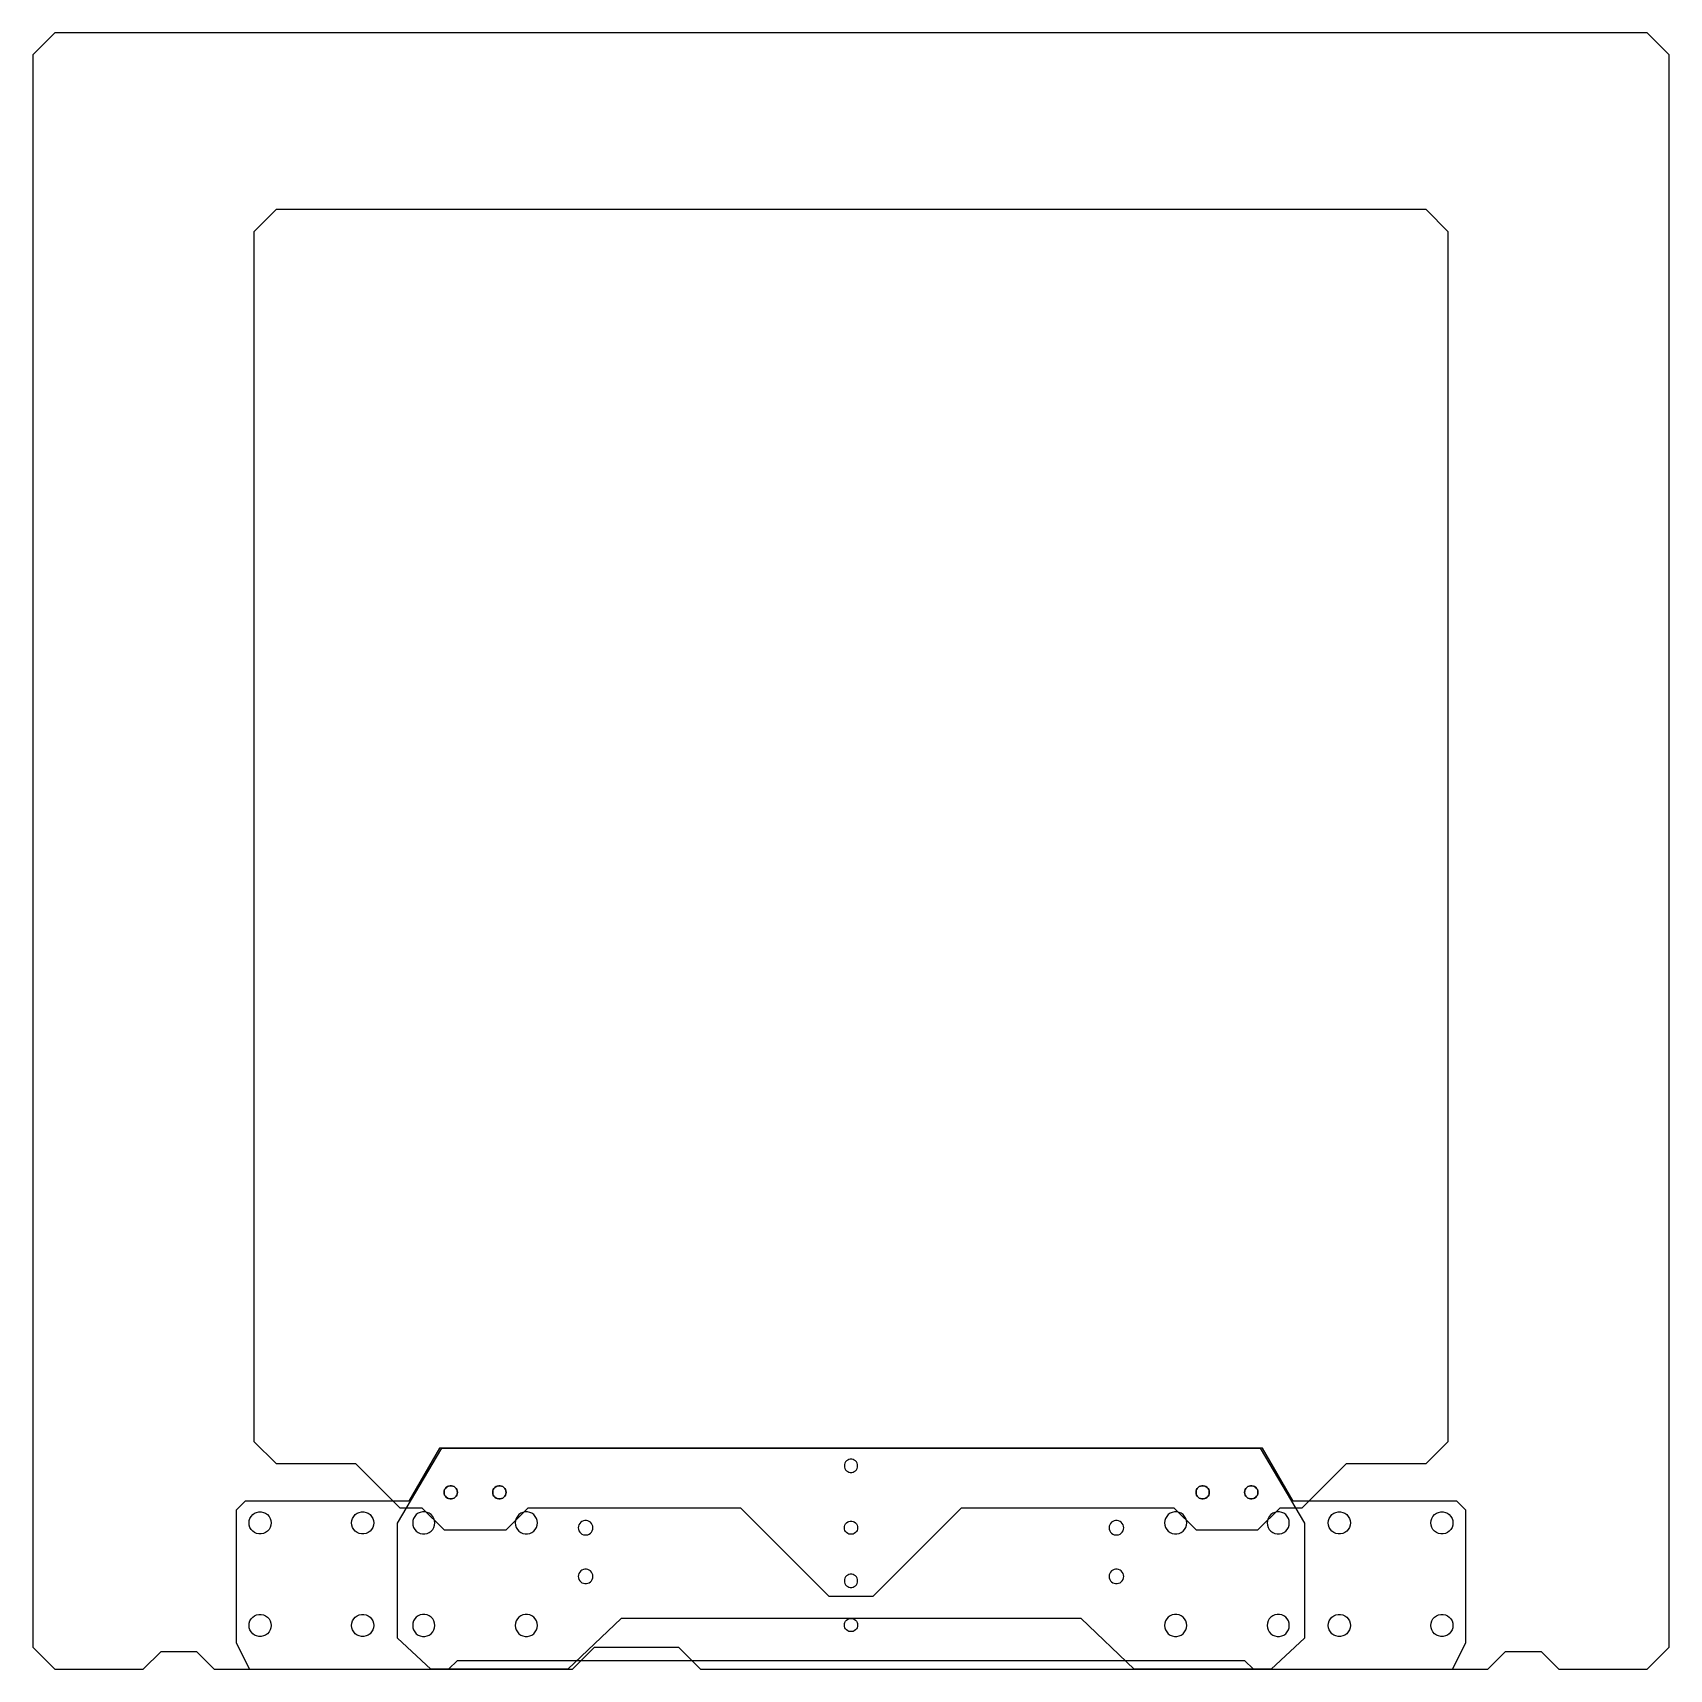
# Model space of a CAD drawing. Header units: millimetres. Extents: x -185 to 185, y 0 to 370.
import ezdxf

# ---------------------------------------------------------------- set-up
doc = ezdxf.new("R2010")
doc.units = ezdxf.units.MM
doc.header["$MEASUREMENT"] = 0
for name, color, linetype, lineweight, true_color in [('Center', 7, 'Continuous', 25, 0x000000), ('Front', 7, 'Continuous', 25, 0x000000), ('Rear', 7, 'Continuous', 25, 0x000000)]:
    doc.layers.add(name, color=color, linetype=linetype, lineweight=lineweight, true_color=true_color)

msp = doc.modelspace()

# ---------------------------------------------------------------- linework, layer by layer
at = {"layer": 'Center', "flags": 128}
for points in [[(-185, 365), (-185, 5), (-180, 0), (-160, 0), (-156, 4), (-148, 4), (-144, 0), (-63, 0), (-58, 5), (-39, 5), (-34, 0), (144, 0), (148, 4), (156, 4), (160, 0), (180, 0), (185, 5), (185, 365), (180, 370), (-180, 370), (-185, 365)], [(-78, 31.5), (-73, 36.5), (-72.768229, 36.5), (-28.5, 36.5), (-28.481771, 36.5), (-25, 36.5), (-5, 16.5), (5, 16.5), (25, 36.5), (25.018229, 36.5), (28.5, 36.5), (28.731771, 36.5), (73, 36.5), (78, 31.5), (78.322917, 31.5), (78.333333, 31.5), (80, 31.5), (81.614583, 31.5), (81.666667, 31.5), (90, 31.5), (90.322917, 31.5), (90.333333, 31.5), (92, 31.5), (97, 36.5), (97.026042, 36.5), (102, 36.5), (112, 46.5), (130, 46.5), (135, 51.5), (135, 325), (130, 330), (-130, 330), (-135, 325), (-135, 51.5), (-130, 46.5), (-112, 46.5), (-102, 36.5), (-101.973958, 36.5), (-97, 36.5), (-92, 31.5), (-89.739583, 31.5), (-89.666667, 31.5), (-78, 31.5)]]:
    msp.add_lwpolyline(points, dxfattribs=at)
at = {"layer": 'Front'}
for p, q in [((-102.5, 33), (-92.5, 50)), ((-92.5, 50), (92.5, 50)), ((92.5, 50), (102.5, 33)), ((-1.46721, 46.3119), (-1.5, 46)), ((-1.5, 46), (-1.46721, 45.6881)), ((-1.37032, 46.6101), (-1.46721, 46.3119)), ((-1.46721, 45.6881), (-1.37032, 45.3899)), ((-1.21352, 46.8817), (-1.37032, 46.6101)), ((-1.37032, 45.3899), (-1.21352, 45.1183)), ((-1.00369, 47.1147), (-1.21352, 46.8817)), ((-1.21352, 45.1183), (-1.00369, 44.8853)), ((-0.75, 47.299), (-1.00369, 47.1147)), ((-1.00369, 44.8853), (-0.749985, 44.701)), ((-0.463516, 47.4266), (-0.75, 47.299)), ((-0.749985, 44.701), (-0.463516, 44.5734)), ((-0.156784, 47.4918), (-0.463516, 47.4266)), ((-0.463516, 44.5734), (-0.156784, 44.5082)), ((0.156784, 47.4918), (-0.156784, 47.4918)), ((-0.156784, 44.5082), (0.156784, 44.5082)), ((0.463516, 47.4266), (0.156784, 47.4918)), ((0.156784, 44.5082), (0.463516, 44.5734)), ((0.75, 47.299), (0.463516, 47.4266)), ((0.463516, 44.5734), (0.75, 44.701)), ((1.00369, 47.1147), (0.75, 47.299)), ((0.75, 44.701), (1.00369, 44.8853)), ((1.21352, 46.8817), (1.00369, 47.1147)), ((1.00369, 44.8853), (1.21352, 45.1183)), ((1.37032, 46.6101), (1.21352, 46.8817)), ((1.21352, 45.1183), (1.37032, 45.3899)), ((1.46721, 46.3119), (1.37032, 46.6101)), ((1.37032, 45.3899), (1.46721, 45.6881)), ((1.5, 46), (1.46721, 46.3119)), ((1.46721, 45.6881), (1.5, 46)), ((-91.7135, 40.8817), (-91.8703, 40.6101)), ((-91.5037, 41.1147), (-91.7135, 40.8817)), ((-91.25, 41.299), (-91.5037, 41.1147)), ((-90.9635, 41.4266), (-91.25, 41.299)), ((-90.6568, 41.4918), (-90.9635, 41.4266)), ((-90.3432, 41.4918), (-90.6568, 41.4918)), ((-90.0365, 41.4266), (-90.3432, 41.4918)), ((-89.75, 41.299), (-90.0365, 41.4266)), ((-89.4963, 41.1147), (-89.75, 41.299)), ((-89.2865, 40.8817), (-89.4963, 41.1147)), ((-89.1297, 40.6101), (-89.2865, 40.8817)), ((-80.7135, 40.8817), (-80.8703, 40.6101)), ((-80.5037, 41.1147), (-80.7135, 40.8817)), ((-80.25, 41.299), (-80.5037, 41.1147)), ((-79.9635, 41.4266), (-80.25, 41.299)), ((-79.6568, 41.4918), (-79.9635, 41.4266)), ((-79.3432, 41.4918), (-79.6568, 41.4918)), ((-79.0365, 41.4266), (-79.3432, 41.4918)), ((-78.75, 41.299), (-79.0365, 41.4266)), ((-78.4963, 41.1147), (-78.75, 41.299)), ((-78.2865, 40.8817), (-78.4963, 41.1147)), ((-78.1297, 40.6101), (-78.2865, 40.8817)), ((78.2865, 40.8817), (78.1297, 40.6101)), ((78.4963, 41.1147), (78.2865, 40.8817)), ((78.75, 41.299), (78.4963, 41.1147)), ((79.0365, 41.4266), (78.75, 41.299)), ((79.3432, 41.4918), (79.0365, 41.4266)), ((79.6568, 41.4918), (79.3432, 41.4918)), ((79.9635, 41.4266), (79.6568, 41.4918)), ((80.25, 41.299), (79.9635, 41.4266)), ((80.5037, 41.1147), (80.25, 41.299)), ((80.7135, 40.8817), (80.5037, 41.1147)), ((80.8703, 40.6101), (80.7135, 40.8817)), ((89.2865, 40.8817), (89.1297, 40.6101)), ((89.4963, 41.1147), (89.2865, 40.8817)), ((89.75, 41.299), (89.4963, 41.1147)), ((90.0365, 41.4266), (89.75, 41.299)), ((90.3432, 41.4918), (90.0365, 41.4266)), ((90.6568, 41.4918), (90.3432, 41.4918)), ((90.9635, 41.4266), (90.6568, 41.4918)), ((91.25, 41.299), (90.9635, 41.4266)), ((91.5037, 41.1147), (91.25, 41.299)), ((91.7135, 40.8817), (91.5037, 41.1147)), ((91.8703, 40.6101), (91.7135, 40.8817)), ((-91.9672, 40.3119), (-92, 40)), ((-92, 40), (-91.9672, 39.6881)), ((-91.8703, 40.6101), (-91.9672, 40.3119)), ((-91.9672, 39.6881), (-91.8703, 39.3899)), ((-91.8703, 39.3899), (-91.7135, 39.1183)), ((-91.7135, 39.1183), (-91.5037, 38.8853)), ((-91.5037, 38.8853), (-91.25, 38.701)), ((-91.25, 38.701), (-90.9635, 38.5734)), ((-90.9635, 38.5734), (-90.6568, 38.5082)), ((-90.6568, 38.5082), (-90.3432, 38.5082)), ((-90.3432, 38.5082), (-90.0365, 38.5734)), ((-90.0365, 38.5734), (-89.75, 38.701)), ((-89.75, 38.701), (-89.4963, 38.8853)), ((-89.4963, 38.8853), (-89.2865, 39.1183)), ((-89.2865, 39.1183), (-89.1297, 39.3899)), ((-89.0328, 40.3119), (-89.1297, 40.6101)), ((-89.1297, 39.3899), (-89.0328, 39.6881)), ((-89, 40), (-89.0328, 40.3119)), ((-89.0328, 39.6881), (-89, 40)), ((-80.9672, 40.3119), (-81, 40)), ((-81, 40), (-80.9672, 39.6881)), ((-80.8703, 40.6101), (-80.9672, 40.3119)), ((-80.9672, 39.6881), (-80.8703, 39.3899)), ((-80.8703, 39.3899), (-80.7135, 39.1183)), ((-80.7135, 39.1183), (-80.5037, 38.8853)), ((-80.5037, 38.8853), (-80.25, 38.701)), ((-80.25, 38.701), (-79.9635, 38.5734)), ((-79.9635, 38.5734), (-79.6568, 38.5082)), ((-79.6568, 38.5082), (-79.3432, 38.5082)), ((-79.3432, 38.5082), (-79.0365, 38.5734)), ((-79.0365, 38.5734), (-78.75, 38.701)), ((-78.75, 38.701), (-78.4963, 38.8853)), ((-78.4963, 38.8853), (-78.2865, 39.1183)), ((-78.2865, 39.1183), (-78.1297, 39.3899)), ((-78.0328, 40.3119), (-78.1297, 40.6101)), ((-78.1297, 39.3899), (-78.0328, 39.6881)), ((-78, 40), (-78.0328, 40.3119)), ((-78.0328, 39.6881), (-78, 40)), ((78.0328, 40.3119), (78, 40)), ((78, 40), (78.0328, 39.6881)), ((78.1297, 40.6101), (78.0328, 40.3119)), ((78.0328, 39.6881), (78.1297, 39.3899)), ((78.1297, 39.3899), (78.2865, 39.1183)), ((78.2865, 39.1183), (78.4963, 38.8853)), ((78.4963, 38.8853), (78.75, 38.701)), ((78.75, 38.701), (79.0365, 38.5734)), ((79.0365, 38.5734), (79.3432, 38.5082)), ((79.3432, 38.5082), (79.6568, 38.5082)), ((79.6568, 38.5082), (79.9635, 38.5734)), ((79.9635, 38.5734), (80.25, 38.701)), ((80.25, 38.701), (80.5037, 38.8853)), ((80.5037, 38.8853), (80.7135, 39.1183)), ((80.7135, 39.1183), (80.8703, 39.3899)), ((80.9672, 40.3119), (80.8703, 40.6101)), ((80.8703, 39.3899), (80.9672, 39.6881)), ((81, 40), (80.9672, 40.3119)), ((80.9672, 39.6881), (81, 40)), ((89.0328, 40.3119), (89, 40)), ((89, 40), (89.0328, 39.6881)), ((89.1297, 40.6101), (89.0328, 40.3119)), ((89.0328, 39.6881), (89.1297, 39.3899)), ((89.1297, 39.3899), (89.2865, 39.1183)), ((89.2865, 39.1183), (89.4963, 38.8853)), ((89.4963, 38.8853), (89.75, 38.701)), ((89.75, 38.701), (90.0365, 38.5734)), ((90.0365, 38.5734), (90.3432, 38.5082)), ((90.3432, 38.5082), (90.6568, 38.5082)), ((90.6568, 38.5082), (90.9635, 38.5734)), ((90.9635, 38.5734), (91.25, 38.701)), ((91.25, 38.701), (91.5037, 38.8853)), ((91.5037, 38.8853), (91.7135, 39.1183)), ((91.7135, 39.1183), (91.8703, 39.3899)), ((91.9672, 40.3119), (91.8703, 40.6101)), ((91.8703, 39.3899), (91.9672, 39.6881)), ((92, 40), (91.9672, 40.3119)), ((91.9672, 39.6881), (92, 40)), ((-99.0454, 33.6198), (-99.1, 33.1)), ((-98.8839, 34.1168), (-99.0454, 33.6198)), ((-98.6225, 34.5695), (-98.8839, 34.1168)), ((-98.2728, 34.9579), (-98.6225, 34.5695)), ((-97.85, 35.2651), (-98.2728, 34.9579)), ((-97.3725, 35.4776), (-97.85, 35.2651)), ((-96.8613, 35.5863), (-97.3725, 35.4776)), ((-96.3387, 35.5863), (-96.8613, 35.5863)), ((-95.8275, 35.4776), (-96.3387, 35.5863)), ((-95.35, 35.2651), (-95.8275, 35.4776)), ((-94.9272, 34.9579), (-95.35, 35.2651)), ((-94.5775, 34.5695), (-94.9272, 34.9579)), ((-94.3161, 34.1168), (-94.5775, 34.5695)), ((-94.1546, 33.6198), (-94.3161, 34.1168)), ((-94.1, 33.1), (-94.1546, 33.6198)), ((-75.8454, 33.6198), (-75.9, 33.1)), ((-75.6839, 34.1168), (-75.8454, 33.6198)), ((-75.4225, 34.5695), (-75.6839, 34.1168)), ((-75.0728, 34.9579), (-75.4225, 34.5695)), ((-74.65, 35.2651), (-75.0728, 34.9579)), ((-74.1725, 35.4776), (-74.65, 35.2651)), ((-73.6613, 35.5863), (-74.1725, 35.4776)), ((-73.1387, 35.5863), (-73.6613, 35.5863)), ((-72.6275, 35.4776), (-73.1387, 35.5863)), ((-72.15, 35.2651), (-72.6275, 35.4776)), ((-71.7272, 34.9579), (-72.15, 35.2651)), ((-71.3775, 34.5695), (-71.7272, 34.9579)), ((-71.1161, 34.1168), (-71.3775, 34.5695)), ((-70.9546, 33.6198), (-71.1161, 34.1168)), ((-70.9, 33.1), (-70.9546, 33.6198)), ((-60.825, 33.4289), (-61.1041, 33.2262)), ((-60.5099, 33.5692), (-60.825, 33.4289)), ((-60.1725, 33.641), (-60.5099, 33.5692)), ((-59.8275, 33.641), (-60.1725, 33.641)), ((-59.4901, 33.5692), (-59.8275, 33.641)), ((-59.175, 33.4289), (-59.4901, 33.5692)), ((-58.8959, 33.2262), (-59.175, 33.4289)), ((59.175, 33.4289), (58.8959, 33.2262)), ((59.4901, 33.5692), (59.175, 33.4289)), ((59.8275, 33.641), (59.4901, 33.5692)), ((60.1725, 33.641), (59.8275, 33.641)), ((60.5099, 33.5692), (60.1725, 33.641)), ((60.825, 33.4289), (60.5099, 33.5692)), ((61.1041, 33.2262), (60.825, 33.4289)), ((70.9546, 33.6198), (70.9, 33.1)), ((71.1161, 34.1168), (70.9546, 33.6198)), ((71.3775, 34.5695), (71.1161, 34.1168)), ((71.7272, 34.9579), (71.3775, 34.5695)), ((72.15, 35.2651), (71.7272, 34.9579)), ((72.6275, 35.4776), (72.15, 35.2651)), ((73.1387, 35.5863), (72.6275, 35.4776)), ((73.6613, 35.5863), (73.1387, 35.5863)), ((74.1725, 35.4776), (73.6613, 35.5863)), ((74.65, 35.2651), (74.1725, 35.4776)), ((75.0728, 34.9579), (74.65, 35.2651)), ((75.4225, 34.5695), (75.0728, 34.9579)), ((75.6839, 34.1168), (75.4225, 34.5695)), ((75.8454, 33.6198), (75.6839, 34.1168)), ((75.9, 33.1), (75.8454, 33.6198)), ((94.1546, 33.6198), (94.1, 33.1)), ((94.3161, 34.1168), (94.1546, 33.6198)), ((94.5775, 34.5695), (94.3161, 34.1168)), ((94.9272, 34.9579), (94.5775, 34.5695)), ((95.35, 35.2651), (94.9272, 34.9579)), ((95.8275, 35.4776), (95.35, 35.2651)), ((96.3387, 35.5863), (95.8275, 35.4776)), ((96.8613, 35.5863), (96.3387, 35.5863)), ((97.3725, 35.4776), (96.8613, 35.5863)), ((97.85, 35.2651), (97.3725, 35.4776)), ((98.2728, 34.9579), (97.85, 35.2651)), ((98.6225, 34.5695), (98.2728, 34.9579)), ((98.8839, 34.1168), (98.6225, 34.5695)), ((99.0454, 33.6198), (98.8839, 34.1168)), ((99.1, 33.1), (99.0454, 33.6198)), ((-102.5, 7), (-102.5, 33)), ((-99.1, 33.1), (-99.0454, 32.5802)), ((-99.0454, 32.5802), (-98.8839, 32.0831)), ((-98.8839, 32.0831), (-98.6225, 31.6305)), ((-98.6225, 31.6305), (-98.2728, 31.2421)), ((-98.2728, 31.2421), (-97.85, 30.9349)), ((-97.85, 30.9349), (-97.3725, 30.7224)), ((-97.3725, 30.7224), (-96.8613, 30.6137)), ((-96.8613, 30.6137), (-96.3387, 30.6137)), ((-96.3387, 30.6137), (-95.8275, 30.7224)), ((-95.8275, 30.7224), (-95.35, 30.9349)), ((-95.35, 30.9349), (-94.9272, 31.2421)), ((-94.9272, 31.2421), (-94.5775, 31.6305)), ((-94.5775, 31.6305), (-94.3161, 32.0831)), ((-94.3161, 32.0831), (-94.1546, 32.5802)), ((-94.1546, 32.5802), (-94.1, 33.1)), ((-75.9, 33.1), (-75.8454, 32.5802)), ((-75.8454, 32.5802), (-75.6839, 32.0831)), ((-75.6839, 32.0831), (-75.4225, 31.6305)), ((-75.4225, 31.6305), (-75.0728, 31.2421)), ((-75.0728, 31.2421), (-74.65, 30.9349)), ((-74.65, 30.9349), (-74.1725, 30.7224)), ((-74.1725, 30.7224), (-73.6613, 30.6137)), ((-73.6613, 30.6137), (-73.1387, 30.6137)), ((-73.1387, 30.6137), (-72.6275, 30.7224)), ((-72.6275, 30.7224), (-72.15, 30.9349)), ((-72.15, 30.9349), (-71.7272, 31.2421)), ((-71.7272, 31.2421), (-71.3775, 31.6305)), ((-71.3775, 31.6305), (-71.1161, 32.0831)), ((-71.1161, 32.0831), (-70.9546, 32.5802)), ((-70.9546, 32.5802), (-70.9, 33.1)), ((-61.6139, 32.343), (-61.65, 32)), ((-61.65, 32), (-61.6139, 31.6569)), ((-61.5073, 32.6711), (-61.6139, 32.343)), ((-61.6139, 31.6569), (-61.5073, 31.3289)), ((-61.3349, 32.9698), (-61.5073, 32.6711)), ((-61.5073, 31.3289), (-61.3349, 31.0302)), ((-61.1041, 33.2262), (-61.3349, 32.9698)), ((-61.3349, 31.0302), (-61.1041, 30.7738)), ((-61.1041, 30.7738), (-60.825, 30.571)), ((-60.825, 30.571), (-60.5099, 30.4308)), ((-60.5099, 30.4308), (-60.1725, 30.359)), ((-60.1725, 30.359), (-59.8275, 30.359)), ((-59.8275, 30.359), (-59.4901, 30.4308)), ((-59.4901, 30.4308), (-59.175, 30.571)), ((-59.175, 30.571), (-58.8959, 30.7738)), ((-58.6651, 32.9698), (-58.8959, 33.2262)), ((-58.8959, 30.7738), (-58.6651, 31.0302)), ((-58.4926, 32.6711), (-58.6651, 32.9698)), ((-58.6651, 31.0302), (-58.4926, 31.3289)), ((-58.386, 32.343), (-58.4926, 32.6711)), ((-58.4926, 31.3289), (-58.386, 31.6569)), ((-58.35, 32), (-58.386, 32.343)), ((-58.386, 31.6569), (-58.35, 32)), ((58.386, 32.343), (58.35, 32)), ((58.35, 32), (58.386, 31.6569)), ((58.4926, 32.6711), (58.386, 32.343)), ((58.386, 31.6569), (58.4926, 31.3289)), ((58.6651, 32.9698), (58.4926, 32.6711)), ((58.4926, 31.3289), (58.6651, 31.0302)), ((58.8959, 33.2262), (58.6651, 32.9698)), ((58.6651, 31.0302), (58.8959, 30.7738)), ((58.8959, 30.7738), (59.175, 30.571)), ((59.175, 30.571), (59.4901, 30.4308)), ((59.4901, 30.4308), (59.8275, 30.359)), ((59.8275, 30.359), (60.1725, 30.359)), ((60.1725, 30.359), (60.5099, 30.4308)), ((60.5099, 30.4308), (60.825, 30.571)), ((60.825, 30.571), (61.1041, 30.7738)), ((61.3349, 32.9698), (61.1041, 33.2262)), ((61.1041, 30.7738), (61.3349, 31.0302)), ((61.5073, 32.6711), (61.3349, 32.9698)), ((61.3349, 31.0302), (61.5073, 31.3289)), ((61.6139, 32.343), (61.5073, 32.6711)), ((61.5073, 31.3289), (61.6139, 31.6569)), ((61.65, 32), (61.6139, 32.343)), ((61.6139, 31.6569), (61.65, 32)), ((70.9, 33.1), (70.9546, 32.5802)), ((70.9546, 32.5802), (71.1161, 32.0831)), ((71.1161, 32.0831), (71.3775, 31.6305)), ((71.3775, 31.6305), (71.7272, 31.2421)), ((71.7272, 31.2421), (72.15, 30.9349)), ((72.15, 30.9349), (72.6275, 30.7224)), ((72.6275, 30.7224), (73.1387, 30.6137)), ((73.1387, 30.6137), (73.6613, 30.6137)), ((73.6613, 30.6137), (74.1725, 30.7224)), ((74.1725, 30.7224), (74.65, 30.9349)), ((74.65, 30.9349), (75.0728, 31.2421)), ((75.0728, 31.2421), (75.4225, 31.6305)), ((75.4225, 31.6305), (75.6839, 32.0831)), ((75.6839, 32.0831), (75.8454, 32.5802)), ((75.8454, 32.5802), (75.9, 33.1)), ((94.1, 33.1), (94.1546, 32.5802)), ((94.1546, 32.5802), (94.3161, 32.0831)), ((94.3161, 32.0831), (94.5775, 31.6305)), ((94.5775, 31.6305), (94.9272, 31.2421)), ((94.9272, 31.2421), (95.35, 30.9349)), ((95.35, 30.9349), (95.8275, 30.7224)), ((95.8275, 30.7224), (96.3387, 30.6137)), ((96.3387, 30.6137), (96.8613, 30.6137)), ((96.8613, 30.6137), (97.3725, 30.7224)), ((97.3725, 30.7224), (97.85, 30.9349)), ((97.85, 30.9349), (98.2728, 31.2421)), ((98.2728, 31.2421), (98.6225, 31.6305)), ((98.6225, 31.6305), (98.8839, 32.0831)), ((98.8839, 32.0831), (99.0454, 32.5802)), ((99.0454, 32.5802), (99.1, 33.1)), ((102.5, 33), (102.5, 7)), ((-61.1041, 22.2262), (-61.3349, 21.9698)), ((-60.825, 22.4289), (-61.1041, 22.2262)), ((-60.5099, 22.5692), (-60.825, 22.4289)), ((-60.1725, 22.641), (-60.5099, 22.5692)), ((-59.8275, 22.641), (-60.1725, 22.641)), ((-59.4901, 22.5692), (-59.8275, 22.641)), ((-59.175, 22.4289), (-59.4901, 22.5692)), ((-58.8959, 22.2262), (-59.175, 22.4289)), ((-58.6651, 21.9698), (-58.8959, 22.2262)), ((58.8959, 22.2262), (58.6651, 21.9698)), ((59.175, 22.4289), (58.8959, 22.2262)), ((59.4901, 22.5692), (59.175, 22.4289)), ((59.8275, 22.641), (59.4901, 22.5692)), ((60.1725, 22.641), (59.8275, 22.641)), ((60.5099, 22.5692), (60.1725, 22.641)), ((60.825, 22.4289), (60.5099, 22.5692)), ((61.1041, 22.2262), (60.825, 22.4289)), ((61.3349, 21.9698), (61.1041, 22.2262)), ((-61.6139, 21.343), (-61.65, 21)), ((-61.65, 21), (-61.6139, 20.6569)), ((-61.5073, 21.6711), (-61.6139, 21.343)), ((-61.6139, 20.6569), (-61.5073, 20.3289)), ((-61.3349, 21.9698), (-61.5073, 21.6711)), ((-61.5073, 20.3289), (-61.3349, 20.0302)), ((-61.3349, 20.0302), (-61.1041, 19.7738)), ((-61.1041, 19.7738), (-60.825, 19.571)), ((-60.825, 19.571), (-60.5099, 19.4308)), ((-60.5099, 19.4308), (-60.1725, 19.359)), ((-60.1725, 19.359), (-59.8275, 19.359)), ((-59.8275, 19.359), (-59.4901, 19.4308)), ((-59.4901, 19.4308), (-59.175, 19.571)), ((-59.175, 19.571), (-58.8959, 19.7738)), ((-58.8959, 19.7738), (-58.6651, 20.0302)), ((-58.4926, 21.6711), (-58.6651, 21.9698)), ((-58.6651, 20.0302), (-58.4926, 20.3289)), ((-58.386, 21.343), (-58.4926, 21.6711)), ((-58.4926, 20.3289), (-58.386, 20.6569)), ((-58.35, 21), (-58.386, 21.343)), ((-58.386, 20.6569), (-58.35, 21)), ((-1.46721, 20.3119), (-1.5, 20)), ((-1.5, 20), (-1.46721, 19.6881)), ((-1.37032, 20.6101), (-1.46721, 20.3119)), ((-1.46721, 19.6881), (-1.37032, 19.3899)), ((-1.21352, 20.8817), (-1.37032, 20.6101)), ((-1.37032, 19.3899), (-1.21352, 19.1183)), ((-1.00369, 21.1147), (-1.21352, 20.8817)), ((-1.21352, 19.1183), (-1.00369, 18.8853)), ((-0.75, 21.299), (-1.00369, 21.1147)), ((-1.00369, 18.8853), (-0.749985, 18.701)), ((-0.463516, 21.4266), (-0.75, 21.299)), ((-0.749985, 18.701), (-0.463516, 18.5734)), ((-0.156784, 21.4918), (-0.463516, 21.4266)), ((-0.463516, 18.5734), (-0.156784, 18.5082)), ((0.156784, 21.4918), (-0.156784, 21.4918)), ((-0.156784, 18.5082), (0.156784, 18.5082)), ((0.463516, 21.4266), (0.156784, 21.4918)), ((0.156784, 18.5082), (0.463516, 18.5734)), ((0.75, 21.299), (0.463516, 21.4266)), ((0.463516, 18.5734), (0.75, 18.701)), ((1.00369, 21.1147), (0.75, 21.299)), ((0.75, 18.701), (1.00369, 18.8853)), ((1.21352, 20.8817), (1.00369, 21.1147)), ((1.00369, 18.8853), (1.21352, 19.1183)), ((1.37032, 20.6101), (1.21352, 20.8817)), ((1.21352, 19.1183), (1.37032, 19.3899)), ((1.46721, 20.3119), (1.37032, 20.6101)), ((1.37032, 19.3899), (1.46721, 19.6881)), ((1.5, 20), (1.46721, 20.3119)), ((1.46721, 19.6881), (1.5, 20)), ((58.386, 21.343), (58.35, 21)), ((58.35, 21), (58.386, 20.6569)), ((58.4926, 21.6711), (58.386, 21.343)), ((58.386, 20.6569), (58.4926, 20.3289)), ((58.6651, 21.9698), (58.4926, 21.6711)), ((58.4926, 20.3289), (58.6651, 20.0302)), ((58.6651, 20.0302), (58.8959, 19.7738)), ((58.8959, 19.7738), (59.175, 19.571)), ((59.175, 19.571), (59.4901, 19.4308)), ((59.4901, 19.4308), (59.8275, 19.359)), ((59.8275, 19.359), (60.1725, 19.359)), ((60.1725, 19.359), (60.5099, 19.4308)), ((60.5099, 19.4308), (60.825, 19.571)), ((60.825, 19.571), (61.1041, 19.7738)), ((61.1041, 19.7738), (61.3349, 20.0302)), ((61.5073, 21.6711), (61.3349, 21.9698)), ((61.3349, 20.0302), (61.5073, 20.3289)), ((61.6139, 21.343), (61.5073, 21.6711)), ((61.5073, 20.3289), (61.6139, 20.6569)), ((61.65, 21), (61.6139, 21.343)), ((61.6139, 20.6569), (61.65, 21)), ((-98.6225, 11.3695), (-98.8839, 10.9168)), ((-98.2728, 11.7579), (-98.6225, 11.3695)), ((-97.85, 12.0651), (-98.2728, 11.7579)), ((-97.3725, 12.2776), (-97.85, 12.0651)), ((-96.8613, 12.3863), (-97.3725, 12.2776)), ((-96.3387, 12.3863), (-96.8613, 12.3863)), ((-95.8275, 12.2776), (-96.3387, 12.3863)), ((-95.35, 12.0651), (-95.8275, 12.2776)), ((-94.9272, 11.7579), (-95.35, 12.0651)), ((-94.5775, 11.3695), (-94.9272, 11.7579)), ((-94.3161, 10.9168), (-94.5775, 11.3695)), ((-75.4225, 11.3695), (-75.6839, 10.9168)), ((-75.0728, 11.7579), (-75.4225, 11.3695)), ((-74.65, 12.0651), (-75.0728, 11.7579)), ((-74.1725, 12.2776), (-74.65, 12.0651)), ((-73.6613, 12.3863), (-74.1725, 12.2776)), ((-73.1387, 12.3863), (-73.6613, 12.3863)), ((-72.6275, 12.2776), (-73.1387, 12.3863)), ((-72.15, 12.0651), (-72.6275, 12.2776)), ((-71.7272, 11.7579), (-72.15, 12.0651)), ((-71.3775, 11.3695), (-71.7272, 11.7579)), ((-71.1161, 10.9168), (-71.3775, 11.3695)), ((-52, 11.5), (-64, 0)), ((52, 11.5), (-52, 11.5)), ((64, 0), (52, 11.5)), ((71.3775, 11.3695), (71.1161, 10.9168)), ((71.7272, 11.7579), (71.3775, 11.3695)), ((72.15, 12.0651), (71.7272, 11.7579)), ((72.6275, 12.2776), (72.15, 12.0651)), ((73.1387, 12.3863), (72.6275, 12.2776)), ((73.6613, 12.3863), (73.1387, 12.3863)), ((74.1725, 12.2776), (73.6613, 12.3863)), ((74.65, 12.0651), (74.1725, 12.2776)), ((75.0728, 11.7579), (74.65, 12.0651)), ((75.4225, 11.3695), (75.0728, 11.7579)), ((75.6839, 10.9168), (75.4225, 11.3695)), ((94.5775, 11.3695), (94.3161, 10.9168)), ((94.9272, 11.7579), (94.5775, 11.3695)), ((95.35, 12.0651), (94.9272, 11.7579)), ((95.8275, 12.2776), (95.35, 12.0651)), ((96.3387, 12.3863), (95.8275, 12.2776)), ((96.8613, 12.3863), (96.3387, 12.3863)), ((97.3725, 12.2776), (96.8613, 12.3863)), ((97.85, 12.0651), (97.3725, 12.2776)), ((98.2728, 11.7579), (97.85, 12.0651)), ((98.6225, 11.3695), (98.2728, 11.7579)), ((98.8839, 10.9168), (98.6225, 11.3695)), ((-99.0454, 10.4198), (-99.1, 9.89999)), ((-99.1, 9.89999), (-99.0454, 9.38022)), ((-98.8839, 10.9168), (-99.0454, 10.4198)), ((-99.0454, 9.38022), (-98.8839, 8.88315)), ((-98.8839, 8.88315), (-98.6225, 8.43053)), ((-98.6225, 8.43053), (-98.2728, 8.04213)), ((-98.2728, 8.04213), (-97.85, 7.73492)), ((-97.85, 7.73492), (-97.3725, 7.52235)), ((-97.3725, 7.52235), (-96.8613, 7.41368)), ((-96.8613, 7.41368), (-96.3387, 7.41368)), ((-96.3387, 7.41368), (-95.8275, 7.52235)), ((-95.8275, 7.52235), (-95.35, 7.73492)), ((-95.35, 7.73492), (-94.9272, 8.04213)), ((-94.9272, 8.04213), (-94.5775, 8.43053)), ((-94.5775, 8.43053), (-94.3161, 8.88315)), ((-94.1546, 10.4198), (-94.3161, 10.9168)), ((-94.3161, 8.88315), (-94.1546, 9.38022)), ((-94.1, 9.89999), (-94.1546, 10.4198)), ((-94.1546, 9.38022), (-94.1, 9.89999)), ((-75.8454, 10.4198), (-75.9, 9.89999)), ((-75.9, 9.89999), (-75.8454, 9.38022)), ((-75.6839, 10.9168), (-75.8454, 10.4198)), ((-75.8454, 9.38022), (-75.6839, 8.88315)), ((-75.6839, 8.88315), (-75.4225, 8.43053)), ((-75.4225, 8.43053), (-75.0728, 8.04213)), ((-75.0728, 8.04213), (-74.65, 7.73492)), ((-74.65, 7.73492), (-74.1725, 7.52235)), ((-74.1725, 7.52235), (-73.6613, 7.41368)), ((-73.6613, 7.41368), (-73.1387, 7.41368)), ((-73.1387, 7.41368), (-72.6275, 7.52235)), ((-72.6275, 7.52235), (-72.15, 7.73492)), ((-72.15, 7.73492), (-71.7272, 8.04213)), ((-71.7272, 8.04213), (-71.3775, 8.43053)), ((-71.3775, 8.43053), (-71.1161, 8.88315)), ((-70.9546, 10.4198), (-71.1161, 10.9168)), ((-71.1161, 8.88315), (-70.9546, 9.38022)), ((-70.9, 9.89999), (-70.9546, 10.4198)), ((-70.9546, 9.38022), (-70.9, 9.89999)), ((70.9546, 10.4198), (70.9, 9.89999)), ((70.9, 9.89999), (70.9546, 9.38022)), ((71.1161, 10.9168), (70.9546, 10.4198)), ((70.9546, 9.38022), (71.1161, 8.88315)), ((71.1161, 8.88315), (71.3775, 8.43053)), ((71.3775, 8.43053), (71.7272, 8.04213)), ((71.7272, 8.04213), (72.15, 7.73492)), ((72.15, 7.73492), (72.6275, 7.52235)), ((72.6275, 7.52235), (73.1387, 7.41368)), ((73.1387, 7.41368), (73.6613, 7.41368)), ((73.6613, 7.41368), (74.1725, 7.52235)), ((74.1725, 7.52235), (74.65, 7.73492)), ((74.65, 7.73492), (75.0728, 8.04213)), ((75.0728, 8.04213), (75.4225, 8.43053)), ((75.4225, 8.43053), (75.6839, 8.88315)), ((75.8454, 10.4198), (75.6839, 10.9168)), ((75.6839, 8.88315), (75.8454, 9.38022)), ((75.9, 9.89999), (75.8454, 10.4198)), ((75.8454, 9.38022), (75.9, 9.89999)), ((94.1546, 10.4198), (94.1, 9.89999)), ((94.1, 9.89999), (94.1546, 9.38022)), ((94.3161, 10.9168), (94.1546, 10.4198)), ((94.1546, 9.38022), (94.3161, 8.88315)), ((94.3161, 8.88315), (94.5775, 8.43053)), ((94.5775, 8.43053), (94.9272, 8.04213)), ((94.9272, 8.04213), (95.35, 7.73492)), ((95.35, 7.73492), (95.8275, 7.52235)), ((95.8275, 7.52235), (96.3387, 7.41368)), ((96.3387, 7.41368), (96.8613, 7.41368)), ((96.8613, 7.41368), (97.3725, 7.52235)), ((97.3725, 7.52235), (97.85, 7.73492)), ((97.85, 7.73492), (98.2728, 8.04213)), ((98.2728, 8.04213), (98.6225, 8.43053)), ((98.6225, 8.43053), (98.8839, 8.88315)), ((99.0454, 10.4198), (98.8839, 10.9168)), ((98.8839, 8.88315), (99.0454, 9.38022)), ((99.1, 9.89999), (99.0454, 10.4198)), ((99.0454, 9.38022), (99.1, 9.89999)), ((-95, 0), (-102.5, 7)), ((102.5, 7), (95, 0)), ((-64, 0), (-95, 0)), ((95, 0), (64, 0))]:
    msp.add_line(p, q, dxfattribs=at)
at = {"layer": 'Rear'}
for p, q in [((-93, 50), (-100, 38)), ((93, 50), (-93, 50)), ((100, 38), (93, 50)), ((-91.8703, 40.6101), (-91.7135, 40.8817)), ((-91.7135, 40.8817), (-91.5037, 41.1147)), ((-91.5037, 41.1147), (-91.25, 41.299)), ((-91.25, 41.299), (-90.9635, 41.4266)), ((-90.9635, 41.4266), (-90.6568, 41.4918)), ((-90.6568, 41.4918), (-90.3432, 41.4918)), ((-90.3432, 41.4918), (-90.0365, 41.4266)), ((-90.0365, 41.4266), (-89.75, 41.299)), ((-89.75, 41.299), (-89.4963, 41.1147)), ((-89.4963, 41.1147), (-89.2865, 40.8817)), ((-89.2865, 40.8817), (-89.1297, 40.6101)), ((-80.8703, 40.6101), (-80.7135, 40.8817)), ((-80.7135, 40.8817), (-80.5037, 41.1147)), ((-80.5037, 41.1147), (-80.25, 41.299)), ((-80.25, 41.299), (-79.9635, 41.4266)), ((-79.9635, 41.4266), (-79.6568, 41.4918)), ((-79.6568, 41.4918), (-79.3432, 41.4918)), ((-79.3432, 41.4918), (-79.0365, 41.4266)), ((-79.0365, 41.4266), (-78.75, 41.299)), ((-78.75, 41.299), (-78.4963, 41.1147)), ((-78.4963, 41.1147), (-78.2865, 40.8817)), ((-78.2865, 40.8817), (-78.1297, 40.6101)), ((78.1297, 40.6101), (78.2865, 40.8817)), ((78.2865, 40.8817), (78.4963, 41.1147)), ((78.4963, 41.1147), (78.75, 41.299)), ((78.75, 41.299), (79.0365, 41.4266)), ((79.0365, 41.4266), (79.3432, 41.4918)), ((79.3432, 41.4918), (79.6568, 41.4918)), ((79.6568, 41.4918), (79.9635, 41.4266)), ((79.9635, 41.4266), (80.25, 41.299)), ((80.25, 41.299), (80.5037, 41.1147)), ((80.5037, 41.1147), (80.7135, 40.8817)), ((80.7135, 40.8817), (80.8703, 40.6101)), ((89.1297, 40.6101), (89.2865, 40.8817)), ((89.2865, 40.8817), (89.4963, 41.1147)), ((89.4963, 41.1147), (89.75, 41.299)), ((89.75, 41.299), (90.0365, 41.4266)), ((90.0365, 41.4266), (90.3432, 41.4918)), ((90.3432, 41.4918), (90.6568, 41.4918)), ((90.6568, 41.4918), (90.9635, 41.4266)), ((90.9635, 41.4266), (91.25, 41.299)), ((91.25, 41.299), (91.5037, 41.1147)), ((91.5037, 41.1147), (91.7135, 40.8817)), ((91.7135, 40.8817), (91.8703, 40.6101)), ((-137, 38), (-139, 36)), ((-100, 38), (-137, 38)), ((-92, 40), (-91.9672, 40.3119)), ((-91.9672, 39.6881), (-92, 40)), ((-91.9672, 40.3119), (-91.8703, 40.6101)), ((-91.8703, 39.3899), (-91.9672, 39.6881)), ((-91.7135, 39.1183), (-91.8703, 39.3899)), ((-91.5037, 38.8853), (-91.7135, 39.1183)), ((-91.25, 38.701), (-91.5037, 38.8853)), ((-90.9635, 38.5734), (-91.25, 38.701)), ((-90.6568, 38.5082), (-90.9635, 38.5734)), ((-90.3432, 38.5082), (-90.6568, 38.5082)), ((-90.0365, 38.5734), (-90.3432, 38.5082)), ((-89.75, 38.701), (-90.0365, 38.5734)), ((-89.4963, 38.8853), (-89.75, 38.701)), ((-89.2865, 39.1183), (-89.4963, 38.8853)), ((-89.1297, 39.3899), (-89.2865, 39.1183)), ((-89.1297, 40.6101), (-89.0328, 40.3119)), ((-89.0328, 39.6881), (-89.1297, 39.3899)), ((-89.0328, 40.3119), (-89, 40)), ((-89, 40), (-89.0328, 39.6881)), ((-81, 40), (-80.9672, 40.3119)), ((-80.9672, 39.6881), (-81, 40)), ((-80.9672, 40.3119), (-80.8703, 40.6101)), ((-80.8703, 39.3899), (-80.9672, 39.6881)), ((-80.7135, 39.1183), (-80.8703, 39.3899)), ((-80.5037, 38.8853), (-80.7135, 39.1183)), ((-80.25, 38.701), (-80.5037, 38.8853)), ((-79.9635, 38.5734), (-80.25, 38.701)), ((-79.6568, 38.5082), (-79.9635, 38.5734)), ((-79.3432, 38.5082), (-79.6568, 38.5082)), ((-79.0365, 38.5734), (-79.3432, 38.5082)), ((-78.75, 38.701), (-79.0365, 38.5734)), ((-78.4963, 38.8853), (-78.75, 38.701)), ((-78.2865, 39.1183), (-78.4963, 38.8853)), ((-78.1297, 39.3899), (-78.2865, 39.1183)), ((-78.1297, 40.6101), (-78.0328, 40.3119)), ((-78.0328, 39.6881), (-78.1297, 39.3899)), ((-78.0328, 40.3119), (-78, 40)), ((-78, 40), (-78.0328, 39.6881)), ((78, 40), (78.0328, 40.3119)), ((78.0328, 39.6881), (78, 40)), ((78.0328, 40.3119), (78.1297, 40.6101)), ((78.1297, 39.3899), (78.0328, 39.6881)), ((78.2865, 39.1183), (78.1297, 39.3899)), ((78.4963, 38.8853), (78.2865, 39.1183)), ((78.75, 38.701), (78.4963, 38.8853)), ((79.0365, 38.5734), (78.75, 38.701)), ((79.3432, 38.5082), (79.0365, 38.5734)), ((79.6568, 38.5082), (79.3432, 38.5082)), ((79.9635, 38.5734), (79.6568, 38.5082)), ((80.25, 38.701), (79.9635, 38.5734)), ((80.5037, 38.8853), (80.25, 38.701)), ((80.7135, 39.1183), (80.5037, 38.8853)), ((80.8703, 39.3899), (80.7135, 39.1183)), ((80.8703, 40.6101), (80.9672, 40.3119)), ((80.9672, 39.6881), (80.8703, 39.3899)), ((80.9672, 40.3119), (81, 40)), ((81, 40), (80.9672, 39.6881)), ((89, 40), (89.0328, 40.3119)), ((89.0328, 39.6881), (89, 40)), ((89.0328, 40.3119), (89.1297, 40.6101)), ((89.1297, 39.3899), (89.0328, 39.6881)), ((89.2865, 39.1183), (89.1297, 39.3899)), ((89.4963, 38.8853), (89.2865, 39.1183)), ((89.75, 38.701), (89.4963, 38.8853)), ((90.0365, 38.5734), (89.75, 38.701)), ((90.3432, 38.5082), (90.0365, 38.5734)), ((90.6568, 38.5082), (90.3432, 38.5082)), ((90.9635, 38.5734), (90.6568, 38.5082)), ((91.25, 38.701), (90.9635, 38.5734)), ((91.5037, 38.8853), (91.25, 38.701)), ((91.7135, 39.1183), (91.5037, 38.8853)), ((91.8703, 39.3899), (91.7135, 39.1183)), ((91.8703, 40.6101), (91.9672, 40.3119)), ((91.9672, 39.6881), (91.8703, 39.3899)), ((91.9672, 40.3119), (92, 40)), ((92, 40), (91.9672, 39.6881)), ((137, 38), (100, 38)), ((139, 36), (137, 38)), ((-139, 36), (-139, 6)), ((-136.1, 33.1), (-136.045, 33.6198)), ((-136.045, 33.6198), (-135.884, 34.1168)), ((-135.884, 34.1168), (-135.623, 34.5695)), ((-135.623, 34.5695), (-135.273, 34.9579)), ((-135.273, 34.9579), (-134.85, 35.2651)), ((-134.85, 35.2651), (-134.373, 35.4776)), ((-134.373, 35.4776), (-133.861, 35.5863)), ((-133.861, 35.5863), (-133.339, 35.5863)), ((-133.339, 35.5863), (-132.827, 35.4776)), ((-132.827, 35.4776), (-132.35, 35.2651)), ((-132.35, 35.2651), (-131.927, 34.9579)), ((-131.927, 34.9579), (-131.577, 34.5695)), ((-131.577, 34.5695), (-131.316, 34.1168)), ((-131.316, 34.1168), (-131.155, 33.6198)), ((-131.155, 33.6198), (-131.1, 33.1)), ((-112.9, 33.1), (-112.845, 33.6198)), ((-112.845, 33.6198), (-112.684, 34.1168)), ((-112.684, 34.1168), (-112.423, 34.5695)), ((-112.423, 34.5695), (-112.073, 34.9579)), ((-112.073, 34.9579), (-111.65, 35.2651)), ((-111.65, 35.2651), (-111.173, 35.4776)), ((-111.173, 35.4776), (-110.661, 35.5863)), ((-110.661, 35.5863), (-110.139, 35.5863)), ((-110.139, 35.5863), (-109.627, 35.4776)), ((-109.627, 35.4776), (-109.15, 35.2651)), ((-109.15, 35.2651), (-108.727, 34.9579)), ((-108.727, 34.9579), (-108.377, 34.5695)), ((-108.377, 34.5695), (-108.116, 34.1168)), ((-108.116, 34.1168), (-107.955, 33.6198)), ((-107.955, 33.6198), (-107.9, 33.1)), ((-0.749985, 33.299), (-0.463516, 33.4266)), ((-0.463516, 33.4266), (-0.156784, 33.4918)), ((-0.156784, 33.4918), (0.156784, 33.4918)), ((0.156784, 33.4918), (0.463516, 33.4266)), ((0.463516, 33.4266), (0.75, 33.299)), ((107.9, 33.1), (107.955, 33.6198)), ((107.955, 33.6198), (108.116, 34.1168)), ((108.116, 34.1168), (108.377, 34.5695)), ((108.377, 34.5695), (108.727, 34.9579)), ((108.727, 34.9579), (109.15, 35.2651)), ((109.15, 35.2651), (109.627, 35.4776)), ((109.627, 35.4776), (110.139, 35.5863)), ((110.139, 35.5863), (110.661, 35.5863)), ((110.661, 35.5863), (111.173, 35.4776)), ((111.173, 35.4776), (111.65, 35.2651)), ((111.65, 35.2651), (112.073, 34.9579)), ((112.073, 34.9579), (112.423, 34.5695)), ((112.423, 34.5695), (112.684, 34.1168)), ((112.684, 34.1168), (112.845, 33.6198)), ((112.845, 33.6198), (112.9, 33.1)), ((131.1, 33.1), (131.155, 33.6198)), ((131.155, 33.6198), (131.316, 34.1168)), ((131.316, 34.1168), (131.577, 34.5695)), ((131.577, 34.5695), (131.927, 34.9579)), ((131.927, 34.9579), (132.35, 35.2651)), ((132.35, 35.2651), (132.827, 35.4776)), ((132.827, 35.4776), (133.339, 35.5863)), ((133.339, 35.5863), (133.861, 35.5863)), ((133.861, 35.5863), (134.373, 35.4776)), ((134.373, 35.4776), (134.85, 35.2651)), ((134.85, 35.2651), (135.273, 34.9579)), ((135.273, 34.9579), (135.623, 34.5695)), ((135.623, 34.5695), (135.884, 34.1168)), ((135.884, 34.1168), (136.045, 33.6198)), ((136.045, 33.6198), (136.1, 33.1)), ((139, 6), (139, 36)), ((-136.045, 32.5802), (-136.1, 33.1)), ((-135.884, 32.0831), (-136.045, 32.5802)), ((-135.623, 31.6305), (-135.884, 32.0831)), ((-135.273, 31.2421), (-135.623, 31.6305)), ((-134.85, 30.9349), (-135.273, 31.2421)), ((-134.373, 30.7224), (-134.85, 30.9349)), ((-133.861, 30.6137), (-134.373, 30.7224)), ((-133.339, 30.6137), (-133.861, 30.6137)), ((-132.827, 30.7224), (-133.339, 30.6137)), ((-132.35, 30.9349), (-132.827, 30.7224)), ((-131.927, 31.2421), (-132.35, 30.9349)), ((-131.577, 31.6305), (-131.927, 31.2421)), ((-131.316, 32.0831), (-131.577, 31.6305)), ((-131.155, 32.5802), (-131.316, 32.0831)), ((-131.1, 33.1), (-131.155, 32.5802)), ((-112.845, 32.5802), (-112.9, 33.1)), ((-112.684, 32.0831), (-112.845, 32.5802)), ((-112.423, 31.6305), (-112.684, 32.0831)), ((-112.073, 31.2421), (-112.423, 31.6305)), ((-111.65, 30.9349), (-112.073, 31.2421)), ((-111.173, 30.7224), (-111.65, 30.9349)), ((-110.661, 30.6137), (-111.173, 30.7224)), ((-110.139, 30.6137), (-110.661, 30.6137)), ((-109.627, 30.7224), (-110.139, 30.6137)), ((-109.15, 30.9349), (-109.627, 30.7224)), ((-108.727, 31.2421), (-109.15, 30.9349)), ((-108.377, 31.6305), (-108.727, 31.2421)), ((-108.116, 32.0831), (-108.377, 31.6305)), ((-107.955, 32.5802), (-108.116, 32.0831)), ((-107.9, 33.1), (-107.955, 32.5802)), ((-1.5, 32), (-1.46721, 32.3119)), ((-1.46721, 31.6881), (-1.5, 32)), ((-1.46721, 32.3119), (-1.37032, 32.6101)), ((-1.37032, 31.3899), (-1.46721, 31.6881)), ((-1.37032, 32.6101), (-1.21352, 32.8817)), ((-1.21352, 31.1183), (-1.37032, 31.3899)), ((-1.21352, 32.8817), (-1.00369, 33.1147)), ((-1.00369, 30.8853), (-1.21352, 31.1183)), ((-1.00369, 33.1147), (-0.749985, 33.299)), ((-0.75, 30.701), (-1.00369, 30.8853)), ((-0.463516, 30.5734), (-0.75, 30.701)), ((-0.156784, 30.5082), (-0.463516, 30.5734)), ((0.156784, 30.5082), (-0.156784, 30.5082)), ((0.463516, 30.5734), (0.156784, 30.5082)), ((0.75, 30.701), (0.463516, 30.5734)), ((0.75, 33.299), (1.00369, 33.1147)), ((1.00369, 30.8853), (0.75, 30.701)), ((1.00369, 33.1147), (1.21352, 32.8817)), ((1.21352, 31.1183), (1.00369, 30.8853)), ((1.21352, 32.8817), (1.37032, 32.6101)), ((1.37032, 31.3899), (1.21352, 31.1183)), ((1.37032, 32.6101), (1.46721, 32.3119)), ((1.46721, 31.6881), (1.37032, 31.3899)), ((1.46721, 32.3119), (1.5, 32)), ((1.5, 32), (1.46721, 31.6881)), ((107.955, 32.5802), (107.9, 33.1)), ((108.116, 32.0831), (107.955, 32.5802)), ((108.377, 31.6305), (108.116, 32.0831)), ((108.727, 31.2421), (108.377, 31.6305)), ((109.15, 30.9349), (108.727, 31.2421)), ((109.627, 30.7224), (109.15, 30.9349)), ((110.139, 30.6137), (109.627, 30.7224)), ((110.661, 30.6137), (110.139, 30.6137)), ((111.173, 30.7224), (110.661, 30.6137)), ((111.65, 30.9349), (111.173, 30.7224)), ((112.073, 31.2421), (111.65, 30.9349)), ((112.423, 31.6305), (112.073, 31.2421)), ((112.684, 32.0831), (112.423, 31.6305)), ((112.845, 32.5802), (112.684, 32.0831)), ((112.9, 33.1), (112.845, 32.5802)), ((131.155, 32.5802), (131.1, 33.1)), ((131.316, 32.0831), (131.155, 32.5802)), ((131.577, 31.6305), (131.316, 32.0831)), ((131.927, 31.2421), (131.577, 31.6305)), ((132.35, 30.9349), (131.927, 31.2421)), ((132.827, 30.7224), (132.35, 30.9349)), ((133.339, 30.6137), (132.827, 30.7224)), ((133.861, 30.6137), (133.339, 30.6137)), ((134.373, 30.7224), (133.861, 30.6137)), ((134.85, 30.9349), (134.373, 30.7224)), ((135.273, 31.2421), (134.85, 30.9349)), ((135.623, 31.6305), (135.273, 31.2421)), ((135.884, 32.0831), (135.623, 31.6305)), ((136.045, 32.5802), (135.884, 32.0831)), ((136.1, 33.1), (136.045, 32.5802)), ((-135.884, 10.91684), (-135.623, 11.36946)), ((-135.623, 11.36946), (-135.273, 11.75786)), ((-135.273, 11.75786), (-134.85, 12.06506)), ((-134.85, 12.06506), (-134.373, 12.27763)), ((-134.373, 12.27763), (-133.861, 12.38629)), ((-133.861, 12.38629), (-133.339, 12.38629)), ((-133.339, 12.38629), (-132.827, 12.27763)), ((-132.827, 12.27763), (-132.35, 12.06506)), ((-132.35, 12.06506), (-131.927, 11.75786)), ((-131.927, 11.75786), (-131.577, 11.36946)), ((-131.577, 11.36946), (-131.316, 10.91684)), ((-112.684, 10.91684), (-112.423, 11.36946)), ((-112.423, 11.36946), (-112.073, 11.75786)), ((-112.073, 11.75786), (-111.65, 12.06506)), ((-111.65, 12.06506), (-111.173, 12.27763)), ((-111.173, 12.27763), (-110.661, 12.38629)), ((-110.661, 12.38629), (-110.139, 12.38629)), ((-110.139, 12.38629), (-109.627, 12.27763)), ((-109.627, 12.27763), (-109.15, 12.06506)), ((-109.15, 12.06506), (-108.727, 11.75786)), ((-108.727, 11.75786), (-108.377, 11.36946)), ((-108.377, 11.36946), (-108.116, 10.91684)), ((-1.21352, 10.88167), (-1.00369, 11.11472)), ((-1.00369, 11.11472), (-0.749985, 11.29903)), ((-0.749985, 11.29903), (-0.463516, 11.42657)), ((-0.463516, 11.42657), (-0.156784, 11.49178)), ((-0.156784, 11.49178), (0.156784, 11.49178)), ((0.156784, 11.49178), (0.463516, 11.42657)), ((0.463516, 11.42657), (0.75, 11.29903)), ((0.75, 11.29903), (1.00369, 11.11472)), ((1.00369, 11.11472), (1.21352, 10.88167)), ((108.116, 10.91684), (108.377, 11.36946)), ((108.377, 11.36946), (108.727, 11.75786)), ((108.727, 11.75786), (109.15, 12.06506)), ((109.15, 12.06506), (109.627, 12.27763)), ((109.627, 12.27763), (110.139, 12.38629)), ((110.139, 12.38629), (110.661, 12.38629)), ((110.661, 12.38629), (111.173, 12.27763)), ((111.173, 12.27763), (111.65, 12.06506)), ((111.65, 12.06506), (112.073, 11.75786)), ((112.073, 11.75786), (112.423, 11.36946)), ((112.423, 11.36946), (112.684, 10.91684)), ((131.316, 10.91684), (131.577, 11.36946)), ((131.577, 11.36946), (131.927, 11.75786)), ((131.927, 11.75786), (132.35, 12.06506)), ((132.35, 12.06506), (132.827, 12.27763)), ((132.827, 12.27763), (133.339, 12.38629)), ((133.339, 12.38629), (133.861, 12.38629)), ((133.861, 12.38629), (134.373, 12.27763)), ((134.373, 12.27763), (134.85, 12.06506)), ((134.85, 12.06506), (135.273, 11.75786)), ((135.273, 11.75786), (135.623, 11.36946)), ((135.623, 11.36946), (135.884, 10.91684)), ((-136.1, 9.89999), (-136.045, 10.41977)), ((-136.045, 9.38022), (-136.1, 9.89999)), ((-136.045, 10.41977), (-135.884, 10.91684)), ((-135.884, 8.88315), (-136.045, 9.38022)), ((-135.623, 8.43053), (-135.884, 8.88315)), ((-135.273, 8.04213), (-135.623, 8.43053)), ((-134.85, 7.73492), (-135.273, 8.04213)), ((-134.373, 7.52235), (-134.85, 7.73492)), ((-133.861, 7.41368), (-134.373, 7.52235)), ((-133.339, 7.41368), (-133.861, 7.41368)), ((-132.827, 7.52235), (-133.339, 7.41368)), ((-132.35, 7.73492), (-132.827, 7.52235)), ((-131.927, 8.04213), (-132.35, 7.73492)), ((-131.577, 8.43053), (-131.927, 8.04213)), ((-131.316, 8.88315), (-131.577, 8.43053)), ((-131.316, 10.91684), (-131.155, 10.41977)), ((-131.155, 9.38022), (-131.316, 8.88315)), ((-131.155, 10.41977), (-131.1, 9.89999)), ((-131.1, 9.89999), (-131.155, 9.38022)), ((-112.9, 9.89999), (-112.845, 10.41977)), ((-112.845, 9.38022), (-112.9, 9.89999)), ((-112.845, 10.41977), (-112.684, 10.91684)), ((-112.684, 8.88315), (-112.845, 9.38022)), ((-112.423, 8.43053), (-112.684, 8.88315)), ((-112.073, 8.04213), (-112.423, 8.43053)), ((-111.65, 7.73492), (-112.073, 8.04213)), ((-111.173, 7.52235), (-111.65, 7.73492)), ((-110.661, 7.41368), (-111.173, 7.52235)), ((-110.139, 7.41368), (-110.661, 7.41368)), ((-109.627, 7.52235), (-110.139, 7.41368)), ((-109.15, 7.73492), (-109.627, 7.52235)), ((-108.727, 8.04213), (-109.15, 7.73492)), ((-108.377, 8.43053), (-108.727, 8.04213)), ((-108.116, 8.88315), (-108.377, 8.43053)), ((-108.116, 10.91684), (-107.955, 10.41977)), ((-107.955, 9.38022), (-108.116, 8.88315)), ((-107.955, 10.41977), (-107.9, 9.89999)), ((-107.9, 9.89999), (-107.955, 9.38022)), ((-1.5, 10), (-1.46721, 10.31186)), ((-1.46721, 9.68813), (-1.5, 10)), ((-1.46721, 10.31186), (-1.37032, 10.61009)), ((-1.37032, 9.38989), (-1.46721, 9.68813)), ((-1.37032, 10.61009), (-1.21352, 10.88167)), ((-1.21352, 9.11832), (-1.37032, 9.38989)), ((-1.00369, 8.88527), (-1.21352, 9.11832)), ((-0.75, 8.70096), (-1.00369, 8.88527)), ((-0.463516, 8.57341), (-0.75, 8.70096)), ((-0.156784, 8.50821), (-0.463516, 8.57341)), ((0.156784, 8.50821), (-0.156784, 8.50821)), ((0.463516, 8.57341), (0.156784, 8.50821)), ((0.75, 8.70096), (0.463516, 8.57341)), ((1.00369, 8.88527), (0.75, 8.70096)), ((1.21352, 9.11832), (1.00369, 8.88527)), ((1.21352, 10.88167), (1.37032, 10.61009)), ((1.37032, 9.38989), (1.21352, 9.11832)), ((1.37032, 10.61009), (1.46721, 10.31186)), ((1.46721, 9.68813), (1.37032, 9.38989)), ((1.46721, 10.31186), (1.5, 10)), ((1.5, 10), (1.46721, 9.68813)), ((107.9, 9.89999), (107.955, 10.41977)), ((107.955, 9.38022), (107.9, 9.89999)), ((107.955, 10.41977), (108.116, 10.91684)), ((108.116, 8.88315), (107.955, 9.38022)), ((108.377, 8.43053), (108.116, 8.88315)), ((108.727, 8.04213), (108.377, 8.43053)), ((109.15, 7.73492), (108.727, 8.04213)), ((109.627, 7.52235), (109.15, 7.73492)), ((110.139, 7.41368), (109.627, 7.52235)), ((110.661, 7.41368), (110.139, 7.41368)), ((111.173, 7.52235), (110.661, 7.41368)), ((111.65, 7.73492), (111.173, 7.52235)), ((112.073, 8.04213), (111.65, 7.73492)), ((112.423, 8.43053), (112.073, 8.04213)), ((112.684, 8.88315), (112.423, 8.43053)), ((112.684, 10.91684), (112.845, 10.41977)), ((112.845, 9.38022), (112.684, 8.88315)), ((112.845, 10.41977), (112.9, 9.89999)), ((112.9, 9.89999), (112.845, 9.38022)), ((131.1, 9.89999), (131.155, 10.41977)), ((131.155, 9.38022), (131.1, 9.89999)), ((131.155, 10.41977), (131.316, 10.91684)), ((131.316, 8.88315), (131.155, 9.38022)), ((131.577, 8.43053), (131.316, 8.88315)), ((131.927, 8.04213), (131.577, 8.43053)), ((132.35, 7.73492), (131.927, 8.04213)), ((132.827, 7.52235), (132.35, 7.73492)), ((133.339, 7.41368), (132.827, 7.52235)), ((133.861, 7.41368), (133.339, 7.41368)), ((134.373, 7.52235), (133.861, 7.41368)), ((134.85, 7.73492), (134.373, 7.52235)), ((135.273, 8.04213), (134.85, 7.73492)), ((135.623, 8.43053), (135.273, 8.04213)), ((135.884, 8.88315), (135.623, 8.43053)), ((135.884, 10.91684), (136.045, 10.41977)), ((136.045, 9.38022), (135.884, 8.88315)), ((136.045, 10.41977), (136.1, 9.89999)), ((136.1, 9.89999), (136.045, 9.38022)), ((-139, 6), (-136, 0)), ((136, 0), (139, 6)), ((-136, 0), (-91, 0)), ((-91, 0), (-89, 2)), ((-89, 2), (89, 2)), ((89, 2), (91, 0)), ((91, 0), (136, 0))]:
    msp.add_line(p, q, dxfattribs=at)

doc.saveas('drawing.dxf')
